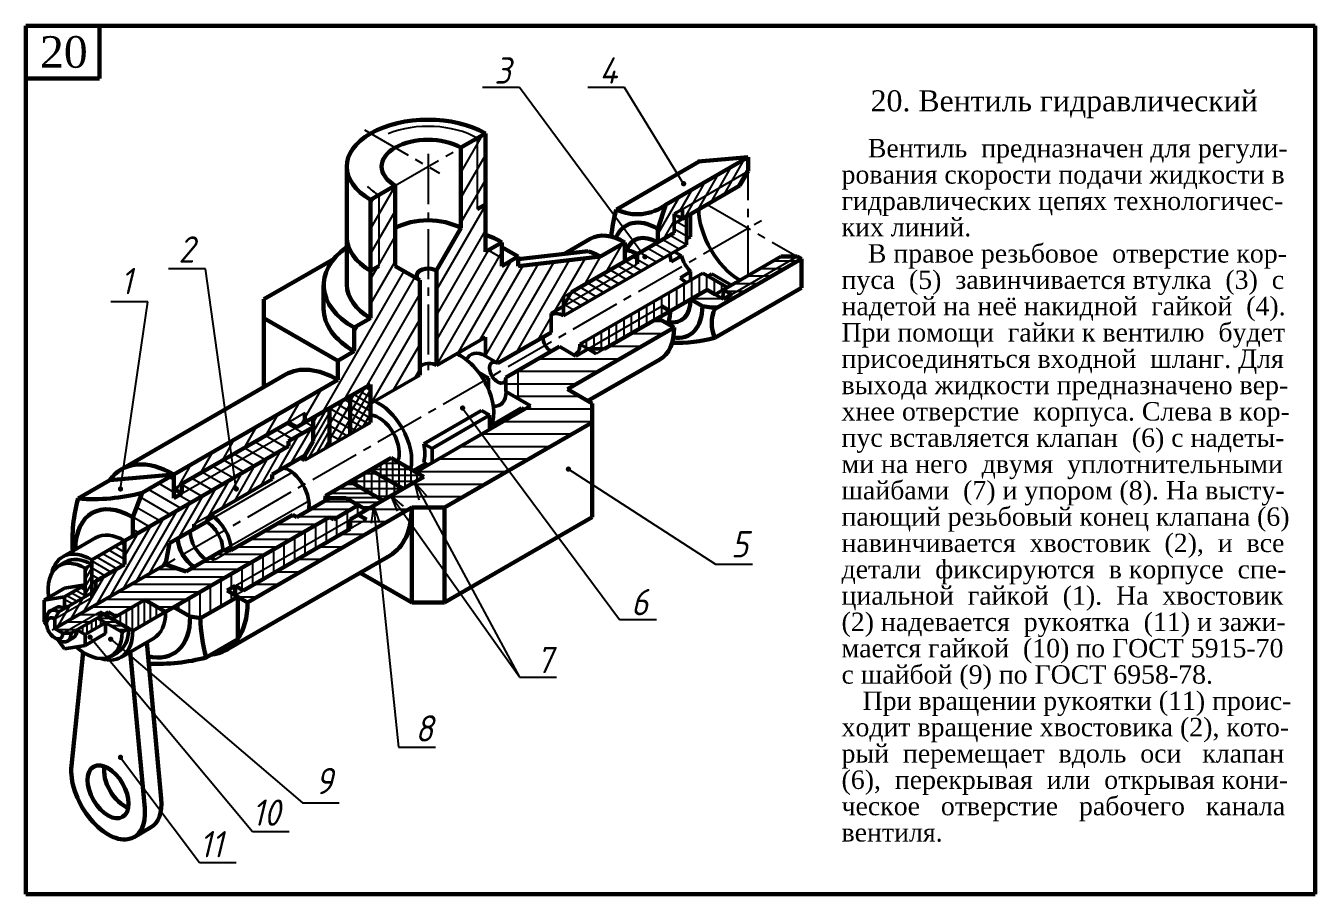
# Model space of a CAD drawing. Header units: millimetres. Extents: x -255 to 513, y 132 to 472.
# Drawn here: x -255 to -10, y 132 to 297 of the extents above; entities that cross this region are included whole.
import ezdxf

# ---------------------------------------------------------------- set-up
doc = ezdxf.new("R2010")
doc.units = ezdxf.units.MM
doc.header["$LTSCALE"] = 0.5
doc.linetypes.add('CENTER2', pattern=[28.575, 19.05, -3.175, 3.175, -3.175])
doc.styles.get("Standard").update_dxf_attribs({"font": 'isocpeui.ttf', "width": 0.9})
doc.styles.add('стиль1', font='TIMES.TTF')
pattern_1 = [(0, (19, -52), (0, 2.38125), [])]
pattern_2 = [(60, (300.1751, -52), (-1.2373338, 0.714375), [])]
pattern_3 = [(180, (300.1751, -52), (-3e-16, -1.42875), [])]

msp = doc.modelspace()

# ---------------------------------------------------------------- hatches: boundary and pattern name
at = {"lineweight": -3}
h = msp.add_hatch(dxfattribs=at)
h.set_pattern_fill('LINE', color=256, scale=0.75, angle=60, style=0)
h.set_pattern_definition([(60, (19, -52), (-2.062223, 1.190625), [])])
h.paths.add_polyline_path([(-152.84, 245.5), (-151.29, 246.4), (-141.15, 252.25), (-141.15, 255.82), (-141.18, 255.84), (-145.83, 253.15), (-161.42, 251.35), (-161.42, 253.15), (-164.54, 251.35), (-164.54, 252.82), (-167.16, 254.34), (-167.65, 254.05), (-167.65, 263.05), (-169.21, 262.15), (-169.21, 275.32), (-169.5, 275.49), (-172.33, 273.85), (-172.33, 258.55), (-176.97, 250.51), (-176.97, 232.47), (-167.65, 237.85), (-167.65, 234.25), (-165.32, 232.9), (-155.18, 238.75), (-155.18, 242.35), (-152.84, 243.7)])
h.paths.add_polyline_path([(-180.16, 248.67), (-184.8, 251.35), (-184.8, 266.65), (-187.92, 264.85), (-187.92, 251.35), (-189.48, 250.45), (-189.48, 241.45), (-192.6, 239.65), (-192.6, 235.15), (-195.71, 233.35), (-195.71, 229.75), (-216.25, 217.89), (-215.9, 215.4), (-205.07, 221.65), (-201.95, 223.45), (-201.95, 221.65), (-200.39, 222.55), (-189.48, 228.85), (-189.48, 225.25), (-180.16, 230.63)])
h.paths.add_polyline_path([(-201.95, 221.65), (-201.95, 223.45), (-205.07, 221.65), (-203.51, 220.75)], flags=17)
h.paths.add_polyline_path([(-215.9, 215.4), (-216.25, 217.89), (-226.89, 211.75), (-226.89, 209.05), (-225.33, 209.95)])
h.paths.add_polyline_path([(-225.33, 209.95), (-226.89, 209.05), (-225.33, 208.15)])
h.paths.add_polyline_path([(-225.33, 208.15), (-226.89, 209.05), (-226.89, 207.25)])
h.paths.add_polyline_path([(-187.92, 259.72), (-189.48, 260.62), (-189.48, 257.32), (-187.92, 256.42)], flags=17)
h.paths.add_polyline_path([(-187.92, 264.85), (-189.48, 263.95), (-189.48, 260.62), (-187.92, 259.72)], flags=17)
h.paths.add_polyline_path([(-187.92, 256.42), (-189.48, 257.32), (-189.48, 254.02), (-187.92, 253.12)], flags=17)
h.paths.add_polyline_path([(-187.92, 253.12), (-189.48, 254.02), (-189.48, 250.73), (-189.24, 250.59), (-187.92, 251.35)], flags=17)
h.paths.add_polyline_path([(-167.65, 276.55), (-169.21, 275.65), (-169.21, 262.15), (-167.65, 263.05)])
h.paths.add_polyline_path([(-164.54, 255.85), (-167.16, 254.34), (-164.54, 252.82)], flags=17)
h = msp.add_hatch(dxfattribs=at)
h.set_pattern_fill('ANSI31', color=256, scale=0.45, angle=15, style=0)
h.set_pattern_definition(pattern_2)
h.paths.add_polyline_path([(-131.8, 259.45), (-131.8, 261.25), (-130.24, 262.15), (-117.77, 269.35), (-117.77, 272.05), (-133.36, 263.05), (-134.92, 258.45), (-134.92, 255.85), (-131.8, 257.65)])
h.paths.add_polyline_path([(-130.24, 262.15), (-130.24, 260.35), (-119.33, 266.65), (-117.77, 269.35)], flags=17)
h = msp.add_hatch(dxfattribs=at)
h.set_pattern_fill('ANSI31', color=256, scale=0.45, angle=105, style=0)
h.set_pattern_definition([(150, (300.1751, -52), (-0.714375, -1.2373338), [])])
h.paths.add_polyline_path([(-138.81, 251.8), (-138.81, 253.6), (-151.29, 246.4), (-152.84, 243.7)], flags=17)
h.paths.add_polyline_path([(-129.46, 255.4), (-129.46, 260.8), (-131.8, 259.45), (-131.8, 257.65), (-138.81, 253.6), (-138.81, 251.8), (-152.84, 243.7), (-152.84, 241.9)])
h = msp.add_hatch(dxfattribs=at)
h.set_pattern_fill('ANSI31', color=256, scale=0.45, angle=135, style=0)
h.set_pattern_definition(pattern_3)
h.paths.add_polyline_path([(-108.42, 253.15), (-111.54, 253.15), (-122.45, 246.85), (-120.89, 245.95)], flags=17)
h.paths.add_polyline_path([(-107.64, 252.7), (-108.42, 253.15), (-120.89, 245.95), (-122.45, 245.05), (-124.01, 245.95), (-125.56, 246.85), (-128.68, 245.05), (-126.43, 243.75), (-123.86, 243.33)])
h = msp.add_hatch(dxfattribs=at)
h.set_pattern_fill('ANSI31', color=256, scale=0.45, angle=45, style=0)
h.set_pattern_definition([(90, (300.1751, -52), (-1.42875, 3e-16), [])])
h.paths.add_polyline_path([(-132.58, 242.8), (-134.14, 243.7), (-148.17, 235.6), (-145.05, 235.6)], flags=17)
h.paths.add_polyline_path([(-132.58, 242.8), (-125.56, 246.85), (-124.01, 245.95), (-121.67, 247.3), (-126.34, 250), (-149.73, 236.5), (-148.17, 235.6), (-134.14, 243.7)])
h = msp.add_hatch(dxfattribs=at)
h.set_pattern_fill('LINE', color=256, scale=0.75, style=0)
h.set_pattern_definition(pattern_1)
h.paths.add_polyline_path([(-131.8, 239.65), (-134.92, 241.45), (-145.05, 235.6), (-146.61, 234.7), (-148.17, 235.6), (-150.51, 234.25), (-153.62, 236.05), (-161.43, 231.54), (-161.43, 226.16), (-159.08, 224.8), (-168.35, 219.45), (-163.2, 212.52), (-147.39, 221.65), (-147.39, 225.25), (-152.07, 227.95)])
h.paths.add_polyline_path([(-161.43, 231.54), (-163.76, 230.2), (-163.76, 227.5), (-161.43, 226.16)], flags=17)
h = msp.add_hatch(dxfattribs=at)
h.set_pattern_fill('ANSI37', color=256, scale=0.36, angle=15, style=0)
h.set_pattern_definition([(60, (-289.2435, 119.05), (-0.989867, 0.5715), []), (150, (-289.2435, 119.05), (-0.5715, -0.989867), [])])
h.paths.add_polyline_path([(-189.48, 228.85), (-193.37, 226.6), (-193.37, 219.4), (-189.48, 221.65)])
h = msp.add_hatch(dxfattribs=at)
h.set_pattern_fill('ANSI37', color=256, scale=0.45, angle=15, style=0)
h.set_pattern_definition([(60, (-289.2435, 119.05), (-1.237334, 0.714375), []), (150, (-289.2435, 119.05), (-0.714375, -1.237334), [])])
h.paths.add_polyline_path([(-197.27, 217.15), (-193.37, 219.4), (-193.37, 226.6), (-197.27, 224.35)])
h = msp.add_hatch(dxfattribs=at)
h.set_pattern_fill('ANSI31', color=256, scale=0.27, angle=15, style=0)
h.set_pattern_definition([(60, (-289.2435, 119.05), (-0.7424003, 0.428625), [])])
h.paths.add_polyline_path([(-197.27, 224.35), (-200.39, 222.55), (-200.39, 220.75), (-200.39, 218.05), (-201.95, 215.35), (-201.95, 214.45), (-197.27, 217.15)])
h = msp.add_hatch(dxfattribs=at)
h.set_pattern_fill('ANSI31', color=256, scale=0.45, angle=15, style=0)
h.set_pattern_definition(pattern_2)
h.paths.add_polyline_path([(-242.48, 188.35), (-242.48, 189.25), (-248.71, 185.65), (-249.49, 184.3)], flags=17)
h.paths.add_polyline_path([(-228.45, 194.65), (-227.67, 198.7), (-223.77, 200.95), (-223.77, 201.85), (-219.87, 204.1), (-208.18, 210.85), (-208.18, 211.75), (-201.95, 215.35), (-200.39, 218.05), (-200.39, 220.75), (-205.07, 218.05), (-205.07, 217.15), (-234.68, 200.05), (-236.24, 199.15), (-236.24, 194.65), (-241.7, 191.5), (-241.7, 189.7), (-242.48, 189.25), (-242.48, 188.35), (-249.49, 184.3), (-249.49, 182.5)])
h.paths.add_polyline_path([(-223.77, 201.85), (-223.77, 200.95), (-220.65, 202.75), (-219.87, 204.1)], flags=17)
h = msp.add_hatch(dxfattribs=at)
h.set_pattern_fill('ANSI31', color=256, scale=0.63, angle=105, style=0)
h.set_pattern_definition([(150, (300.1751, -52), (-1.000125, -1.732267), [])])
h.paths.add_polyline_path([(-205.07, 217.15), (-205.07, 218.05), (-200.39, 220.75), (-200.39, 222.55), (-203.51, 220.75), (-225.33, 208.15), (-226.89, 207.25), (-226.89, 211.75), (-232.89, 208.29), (-234.68, 203.65), (-234.68, 200.05)])
h.paths.add_polyline_path([(-225.33, 209.95), (-225.33, 208.15), (-203.51, 220.75), (-205.07, 221.65)], flags=17)
h = msp.add_hatch(dxfattribs=at)
h.set_pattern_fill('LINE', color=256, scale=0.75, style=0)
h.set_pattern_definition(pattern_1)
h.paths.add_polyline_path([(-188.48, 201.52), (-188.92, 205.77), (-190.26, 205), (-191.82, 204.1), (-190.26, 203.2), (-193.37, 201.4), (-213.64, 189.7), (-215.2, 188.8), (-212.86, 187.45)])
h.paths.add_polyline_path([(-213.64, 189.7), (-215.2, 190.6), (-215.2, 188.8)], flags=17)
h.paths.add_polyline_path([(-215.2, 190.6), (-216.76, 189.7), (-215.2, 188.8)])
h.paths.add_polyline_path([(-190.26, 203.2), (-191.82, 204.1), (-193.37, 203.2), (-193.37, 201.4)], flags=17)
h.paths.add_polyline_path([(-183.36, 204.48), (-185.63, 207.67), (-188.92, 205.77), (-188.48, 201.52)])
h.paths.add_polyline_path([(-181.13, 210.27), (-185.63, 207.67), (-183.36, 204.48), (-181.68, 205.45), (-179.97, 205.45)])
h.paths.add_polyline_path([(-163.2, 212.52), (-168.35, 219.45), (-180.9, 212.2), (-179.34, 211.3), (-181.13, 210.27), (-178.54, 205.45), (-175.45, 205.45)])
h.paths.add_polyline_path([(-181.13, 210.27), (-179.97, 205.45), (-178.54, 205.45)])
h = msp.add_hatch(dxfattribs=at)
h.set_pattern_fill('ANSI37', color=256, scale=0.36, angle=45, style=0)
h.set_pattern_definition([(90, (-289.2435, 119.05), (-1.143, 2e-16), []), (180, (-289.2435, 119.05), (-2e-16, -1.143), [])])
h.paths.add_polyline_path([(-183.24, 209.05), (-179.34, 211.3), (-185.58, 214.9), (-189.48, 212.65)])
h = msp.add_hatch(dxfattribs=at)
h.set_pattern_fill('ANSI37', color=256, scale=0.45, angle=45, style=0)
h.set_pattern_definition([(90, (-289.2435, 119.05), (-1.42875, 3e-16), []), (180, (-289.2435, 119.05), (-3e-16, -1.42875), [])])
h.paths.add_polyline_path([(-189.48, 212.65), (-193.37, 210.4), (-187.14, 206.8), (-183.24, 209.05)])
h = msp.add_hatch(dxfattribs=at)
h.set_pattern_fill('ANSI31', color=256, scale=0.27, angle=135, style=0)
h.set_pattern_definition([(180, (-289.2435, 119.05), (-1e-16, -0.85725), [])])
h.paths.add_polyline_path([(-194.15, 207.25), (-191.82, 205.9), (-190.26, 205), (-187.14, 206.8), (-193.37, 210.4), (-198.05, 207.7), (-197.27, 207.25)])
h = msp.add_hatch(dxfattribs=at)
h.set_pattern_fill('ANSI31', color=256, scale=0.45, angle=135, style=0)
h.set_pattern_definition(pattern_3)
h.paths.add_polyline_path([(-247.93, 181.6), (-246.38, 181.6), (-240.14, 185.2), (-240.92, 185.65)])
h.paths.add_polyline_path([(-232.35, 187.9), (-228.45, 185.65), (-226.89, 186.55), (-197.27, 203.65), (-196.49, 203.2), (-191.82, 205.9), (-194.15, 207.25), (-197.27, 207.25), (-203.51, 203.65), (-204.29, 204.1), (-215.98, 197.35), (-219.87, 195.1), (-220.65, 195.55), (-224.55, 193.3), (-228.45, 194.65), (-249.49, 182.5), (-247.93, 181.6), (-240.92, 185.65), (-240.14, 185.2), (-239.36, 185.65), (-237.8, 184.75)])
h.paths.add_polyline_path([(-220.65, 195.55), (-219.87, 195.1), (-215.98, 197.35), (-217.54, 197.35)], flags=17)
h = msp.add_hatch(dxfattribs=at)
h.set_pattern_fill('ANSI31', color=256, scale=0.63, angle=45, style=0)
h.set_pattern_definition([(90, (300.1751, -52), (-2.00025, 2e-16), [])])
h.paths.add_polyline_path([(-214.73, 188.53), (-216.76, 189.7), (-215.2, 190.6), (-193.37, 203.2), (-190.26, 205), (-191.82, 205.9), (-196.49, 203.2), (-197.27, 203.65), (-226.89, 186.55), (-223.77, 184.75), (-221.82, 184.43)])
h.paths.add_polyline_path([(-215.2, 190.6), (-213.64, 189.7), (-193.37, 201.4), (-193.37, 203.2)], flags=17)
h = msp.add_hatch(dxfattribs=at)
h.set_pattern_fill('ANSI31', color=256, scale=0.36, angle=105, style=0)
h.set_pattern_definition([(150, (300.1751, -52), (-0.5715, -0.989867), [])])
h.paths.add_polyline_path([(-236.24, 194.65), (-236.24, 199.15), (-242.48, 195.55), (-242.48, 191.05), (-241.7, 191.5)])
h = msp.add_hatch(dxfattribs=at)
h.set_pattern_fill('ANSI31', color=256, scale=0.225, angle=15, style=0)
h.set_pattern_definition([(60, (300.1751, -52), (-0.6186669, 0.3571875), [])])
h.paths.add_polyline_path([(-243.73, 188.53), (-242.48, 189.25), (-242.48, 194.65), (-243.73, 193.93)])
h = msp.add_hatch(dxfattribs=at)
h.set_pattern_fill('ANSI31', color=256, scale=0.27, angle=105, style=0)
h.set_pattern_definition([(150, (300.1751, -52), (-0.428625, -0.7424003), [])])
h.paths.add_polyline_path([(-243.73, 188.53), (-243.73, 190.78), (-247.62, 188.53), (-247.62, 186.28)])
h = msp.add_hatch(dxfattribs=at)
h.set_pattern_fill('ANSI31', color=256, scale=0.36, angle=45, style=0)
h.set_pattern_definition([(90, (300.1751, -52), (-1.143, 2e-16), [])])
h.paths.add_polyline_path([(-228.45, 185.65), (-232.35, 187.9), (-237.8, 184.75), (-238.58, 184.3), (-235.46, 182.5), (-234.68, 182.05)])
h = msp.add_hatch(dxfattribs=at)
h.set_pattern_fill('ANSI31', color=256, scale=0.27, angle=45, style=0)
h.set_pattern_definition([(90, (300.1751, -52), (-0.85725, 2e-16), [])])
h.paths.add_polyline_path([(-239.83, 183.58), (-241.39, 184.48), (-245.28, 182.23), (-243.73, 181.33)])
h = msp.add_hatch(dxfattribs=at)
h.set_pattern_fill('ANSI31', color=256, scale=0.225, angle=135, style=0)
h.set_pattern_definition([(180, (300.1751, -52), (-2e-16, -0.714375), [])])
h.paths.add_polyline_path([(-240.14, 185.2), (-241.39, 184.48), (-236.71, 181.78), (-235.46, 182.5)])

# ---------------------------------------------------------------- linework, layer by layer
at = {"color": 7, "lineweight": 60}
for p, q in [((-255, 132), (-255, 297)), ((-255, 297), (-10, 297)), ((-241, 287), (-241, 297)), ((-10, 297), (-10, 132)), ((-255, 287), (-241, 287)), ((-167.65, 276.55), (-167.65, 254.05)), ((-124.01, 243.25), (-107.64, 252.7)), ((-108.42, 253.15), (-107.64, 252.7)), ((-107.64, 252.7), (-107.64, 247.19)), ((-107.64, 247.19), (-124.07, 237.71)), ((-232.02, 179.86), (-229.27, 150.13)), ((-235.14, 178.06), (-232.39, 148.33)), ((-231.28, 144.66), (-234.4, 142.86)), ((-10, 132), (-255, 132))]:
    msp.add_line(p, q, dxfattribs=at)
at = {"lineweight": -3}
for p, q in [((-161.21, 285.29), (-168.21, 285.29)), ((-137.37, 253.11), (-161.21, 285.29)), ((-141.21, 285.29), (-148.21, 285.29)), ((-130, 267), (-141.21, 285.29)), ((-169.21, 275.32), (-169.5, 275.49)), ((-169.21, 275.65), (-169.21, 262.15)), ((-130.24, 262.15), (-117.77, 269.35)), ((-187.92, 264.85), (-187.92, 251.35)), ((-120.89, 245.95), (-108.42, 253.15)), ((-220.88, 250.84), (-227.88, 250.84)), ((-215, 209), (-220.88, 250.84)), ((-152.84, 243.7), (-138.81, 251.8)), ((-231.82, 244.52), (-238.82, 244.52)), ((-237, 209), (-231.82, 244.52)), ((-148.17, 235.6), (-134.14, 243.7)), ((-201.95, 223.45), (-205.07, 221.65)), ((-172, 224.37), (-142.16, 184.19)), ((-225.33, 208.15), (-203.51, 220.75)), ((-220.65, 202.75), (-204.35, 212.16)), ((-152.25, 213), (-123.93, 194.72)), ((-226.89, 209.05), (-225.33, 209.95)), ((-181.13, 210.27), (-161.16, 173.22)), ((-181.13, 210.27), (-180.33, 206.92)), ((-181.13, 210.27), (-178.73, 207.54)), ((-217.54, 197.35), (-201.23, 206.76)), ((-161.16, 173.22), (-185.63, 207.67)), ((-185.63, 207.67), (-184.46, 204.78)), ((-185.63, 207.67), (-183.3, 205.71)), ((-219.87, 204.1), (-222.99, 202.3)), ((-188.92, 205.77), (-189.38, 202.51)), ((-188.92, 205.77), (-184.16, 159.94)), ((-188.92, 205.77), (-187.8, 202.65)), ((-215.2, 190.6), (-193.37, 203.2)), ((-190.26, 203.2), (-193.37, 201.4)), ((-215.98, 197.35), (-219.1, 195.55)), ((-123.93, 194.72), (-116.93, 194.72)), ((-215.2, 188.8), (-213.64, 189.7)), ((-249.49, 184.3), (-242.48, 188.35)), ((-247.93, 181.6), (-240.92, 185.65)), ((-142.16, 184.19), (-135.16, 184.19)), ((-242.79, 180.85), (-211.93, 143.91)), ((-238.87, 180.45), (-202.45, 149.38)), ((-161.16, 173.22), (-154.16, 173.22)), ((-184.16, 159.94), (-177.16, 159.94)), ((-237, 158), (-222, 138)), ((-202.45, 149.38), (-195.45, 149.38)), ((-211.93, 143.91), (-204.93, 143.91)), ((-222, 138), (-215, 138))]:
    msp.add_line(p, q, dxfattribs=at)
at = {"color": 7, "linetype": 'CENTER2', "lineweight": -3}
for p, q in [((-190.62, 277.21), (-176.4, 269)), ((-184.8, 266.65), (-172.33, 273.85)), ((-178.57, 272.65), (-178.57, 231.58)), ((-117.77, 249.55), (-117.77, 269.35)), ((-125.56, 263.05), (-108.42, 253.15)), ((-249.96, 182.23), (-114.75, 260.29))]:
    msp.add_line(p, q, dxfattribs=at)
at = {"lineweight": 60}
for p, q in [((-172.33, 273.85), (-167.65, 276.55)), ((-172.33, 273.85), (-172.33, 258.55)), ((-117.77, 272.05), (-133.44, 263)), ((-117.77, 272.05), (-127.23, 271.2)), ((-117.77, 269.35), (-117.77, 272.05)), ((-194, 270.25), (-194, 247.75)), ((-127.04, 271.2), (-142.79, 262.1)), ((-119.33, 266.65), (-117.77, 269.35)), ((-189.48, 263.95), (-184.8, 266.65)), ((-184.8, 266.65), (-184.8, 251.35)), ((-130.24, 260.35), (-119.33, 266.65)), ((-189.48, 263.95), (-189.48, 241.45)), ((-169.21, 262.15), (-167.65, 263.05)), ((-134.92, 258.45), (-133.36, 263.05)), ((-177.01, 250.45), (-172.33, 258.55)), ((-151.29, 246.4), (-131.8, 257.65)), ((-134.92, 255.85), (-134.92, 258.45)), ((-167.65, 254.05), (-164.54, 255.85)), ((-164.54, 251.35), (-164.54, 255.85)), ((-164.54, 254.95), (-161.42, 253.15)), ((-147.77, 256.51), (-152.75, 253.63)), ((-141.15, 255.85), (-145.83, 253.15)), ((-141.15, 255.85), (-141.15, 252.25)), ((-209.74, 245.05), (-196.43, 252.74)), ((-164.54, 251.35), (-161.42, 253.15)), ((-148.17, 254.16), (-161.42, 252.63)), ((-161.42, 253.15), (-161.42, 251.35)), ((-145.83, 253.15), (-161.42, 251.35)), ((-138.81, 251.8), (-138.81, 253.6)), ((-111.54, 253.15), (-108.42, 253.15)), ((-189.48, 250.45), (-187.92, 251.35)), ((-184.8, 251.35), (-180.16, 248.67)), ((-176.97, 250.51), (-176.97, 232.47)), ((-198.41, 247.75), (-198.41, 243.25)), ((-180.16, 248.67), (-180.16, 230.63)), ((-209.74, 245.05), (-209.74, 228.36)), ((-145.05, 235.6), (-125.56, 246.85)), ((-128.68, 245.05), (-126.43, 243.75)), ((-125.56, 246.85), (-124.01, 245.95)), ((-120.89, 245.95), (-122.45, 245.05)), ((-134.14, 243.7), (-132.58, 242.8)), ((-126.43, 243.75), (-123.86, 243.33)), ((-195.71, 233.35), (-209.74, 241.45)), ((-192.6, 239.65), (-189.48, 241.45)), ((-131.8, 239.65), (-134.92, 241.45)), ((-192.6, 235.15), (-192.6, 239.65)), ((-155.18, 238.75), (-165.32, 232.9)), ((-131.8, 239.65), (-152.07, 227.95)), ((-153.62, 236.05), (-163.76, 230.2)), ((-195.71, 233.35), (-192.6, 235.15)), ((-195.71, 233.35), (-195.71, 229.75)), ((-134.54, 233.59), (-148.19, 225.71)), ((-205.63, 230.73), (-236.75, 212.77)), ((-226.89, 211.75), (-195.71, 229.75)), ((-200.39, 222.55), (-189.48, 228.85)), ((-189.48, 228.85), (-189.48, 221.65)), ((-147.39, 225.25), (-152.07, 227.95)), ((-193.37, 226.6), (-193.37, 219.4)), ((-201.95, 221.65), (-201.95, 223.45)), ((-197.27, 217.15), (-197.27, 224.35)), ((-147.39, 225.25), (-147.39, 203.65)), ((-205.07, 221.65), (-225.33, 209.95)), ((-203.51, 220.75), (-205.07, 221.65)), ((-205.07, 218.05), (-200.39, 220.75)), ((-200.39, 222.55), (-203.51, 220.75)), ((-200.39, 222.55), (-200.39, 220.75)), ((-200.39, 218.05), (-200.39, 220.75)), ((-147.39, 221.65), (-175.45, 205.45)), ((-205.07, 218.05), (-205.07, 217.15)), ((-201.95, 215.35), (-200.39, 218.05)), ((-234.68, 200.05), (-205.07, 217.15)), ((-208.18, 211.75), (-201.95, 215.35)), ((-201.95, 215.35), (-201.95, 214.45)), ((-185.58, 214.9), (-198.05, 207.7)), ((-185.58, 214.9), (-179.34, 211.3)), ((-226.89, 211.75), (-239.05, 210.65)), ((-226.89, 211.75), (-232.89, 208.29)), ((-226.89, 207.25), (-226.89, 211.75)), ((-208.18, 210.85), (-208.18, 211.75)), ((-190.26, 205), (-179.34, 211.3)), ((-189.48, 212.65), (-183.24, 209.05)), ((-239.05, 210.65), (-245.05, 207.19)), ((-234.68, 203.65), (-232.89, 208.29)), ((-226.89, 209.05), (-225.33, 208.15)), ((-225.33, 209.95), (-225.33, 208.15)), ((-187.14, 206.8), (-193.37, 210.4)), ((-225.33, 208.15), (-226.89, 207.25)), ((-203.51, 203.65), (-197.27, 207.25)), ((-198.05, 207.7), (-197.27, 207.25)), ((-197.27, 207.25), (-194.15, 207.25)), ((-196.49, 203.2), (-191.82, 205.9)), ((-194.15, 207.25), (-191.82, 205.9)), ((-190.26, 205), (-191.82, 205.9)), ((-234.68, 200.05), (-234.68, 203.65)), ((-226.89, 186.55), (-197.27, 203.65)), ((-220.65, 202.75), (-219.87, 204.1)), ((-204.29, 204.1), (-215.98, 197.35)), ((-181.68, 205.45), (-212.86, 187.45)), ((-204.29, 204.1), (-203.51, 203.65)), ((-196.49, 203.2), (-197.27, 203.65)), ((-190.26, 205), (-193.37, 203.2)), ((-191.82, 204.1), (-190.26, 203.2)), ((-181.68, 205.45), (-181.87, 205.34)), ((-181.68, 187.45), (-181.68, 205.45)), ((-175.45, 205.45), (-181.68, 205.45)), ((-175.45, 205.45), (-175.45, 187.45)), ((-147.39, 203.65), (-175.45, 187.45)), ((-227.67, 198.7), (-220.65, 202.75)), ((-222.99, 202.3), (-222.99, 201.4)), ((-193.37, 201.4), (-213.64, 189.7)), ((-193.37, 203.2), (-193.37, 201.4)), ((-236.24, 199.15), (-234.68, 200.05)), ((-236.24, 194.65), (-236.24, 199.15)), ((-236.24, 194.65), (-236.24, 199.15)), ((-228.45, 194.65), (-227.67, 198.7)), ((-224.55, 193.3), (-217.54, 197.35)), ((-217.54, 197.35), (-215.98, 197.35)), ((-185.79, 196.37), (-216.97, 178.37)), ((-241.7, 191.5), (-236.24, 194.65)), ((-228.45, 194.65), (-224.55, 193.3)), ((-219.88, 195.99), (-219.1, 195.55)), ((-191.46, 193.09), (-181.68, 187.45)), ((-215.2, 190.6), (-216.76, 189.7)), ((-216.76, 189.7), (-212.86, 187.45)), ((-213.64, 189.7), (-215.2, 190.6)), ((-215.2, 188.8), (-215.2, 190.6)), ((-232.35, 187.9), (-228.45, 185.65)), ((-228.45, 185.65), (-226.89, 186.55)), ((-226.89, 186.55), (-223.77, 184.75)), ((-214.73, 188.53), (-221.82, 184.43)), ((-214.73, 180.45), (-214.73, 188.53)), ((-175.45, 187.45), (-181.68, 187.45)), ((-235.46, 182.5), (-240.14, 185.2)), ((-223.77, 184.75), (-221.82, 184.43)), ((-214.73, 180.45), (-220.73, 176.98)), ((-244.1, 177.96), (-246.33, 156.38)), ((-238.77, 177.24), (-237.52, 177.96))]:
    msp.add_line(p, q, dxfattribs=at)
at = {"lineweight": 50}
for p, q in [((-131.8, 261.25), (-130.24, 262.15)), ((-130.24, 262.15), (-130.24, 260.35)), ((-131.8, 259.45), (-131.8, 261.25)), ((-131.8, 259.45), (-130.24, 260.35)), ((-129.46, 260.8), (-129.46, 255.4)), ((-128.71, 256.9), (-128.71, 261.21)), ((-131.8, 257.65), (-131.8, 259.45)), ((-152.84, 241.9), (-129.46, 255.4)), ((-129.46, 256.57), (-128.71, 256.9)), ((-130.44, 253.32), (-132.35, 252.12)), ((-130.44, 253.32), (-131.84, 254.13)), ((-122.45, 246.85), (-111.54, 253.15)), ((-149.73, 236.5), (-126.34, 250)), ((-128.72, 250.34), (-130.63, 249.14)), ((-128.72, 248.73), (-128.72, 250.34)), ((-121.67, 247.3), (-126.34, 250)), ((-125.35, 249.45), (-124.65, 249.87)), ((-124.65, 249.87), (-120.91, 247.71)), ((-124.01, 245.95), (-120.11, 248.2)), ((-152.84, 243.7), (-151.29, 246.4)), ((-152.84, 245.5), (-152.84, 243.7)), ((-124.01, 245.95), (-122.45, 245.05)), ((-120.89, 245.95), (-122.45, 246.85)), ((-122.45, 245.05), (-120.89, 245.95)), ((-152.84, 243.7), (-155.18, 242.35)), ((-152.84, 241.9), (-152.84, 243.7)), ((-155.18, 242.35), (-155.18, 238.75)), ((-167.65, 237.85), (-176.97, 232.47)), ((-167.65, 234.25), (-167.65, 237.85)), ((-150.51, 234.25), (-153.62, 236.05)), ((-148.17, 235.6), (-150.51, 234.25)), ((-149.73, 236.5), (-148.17, 235.6)), ((-148.17, 235.6), (-146.61, 234.7)), ((-148.17, 235.6), (-145.05, 235.6)), ((-167.65, 234.25), (-165.32, 232.9)), ((-180.16, 230.63), (-189.48, 225.25)), ((-168.94, 231.13), (-167.1, 230.07)), ((-167.1, 227.95), (-167.1, 230.07)), ((-163.76, 230.2), (-163.76, 227.5)), ((-159.08, 224.8), (-163.76, 227.5)), ((-159.08, 224.8), (-180.9, 212.2)), ((-179.34, 217.6), (-168.43, 223.9)), ((-177.79, 216.7), (-166.87, 223)), ((-166.87, 223), (-168.43, 223.9)), ((-160.81, 224.38), (-166.87, 220.88)), ((-166.87, 223), (-166.87, 220.3)), ((-160.31, 224.09), (-160.81, 224.38)), ((-189.48, 221.65), (-201.95, 214.45)), ((-179.34, 217.6), (-177.79, 216.7)), ((-177.79, 214), (-177.79, 216.7)), ((-179.07, 213.84), (-181.41, 212.49)), ((-178.57, 213.55), (-179.34, 214)), ((-208.18, 210.85), (-219.87, 204.1)), ((-241.75, 199.7), (-247.99, 196.1)), ((-236.24, 199.15), (-242.48, 195.55)), ((-249.49, 182.5), (-228.45, 194.65)), ((-248.69, 194.42), (-247.44, 195.14)), ((-242.48, 194.65), (-243.73, 193.93)), ((-243.73, 193.93), (-243.73, 188.53)), ((-242.48, 191.05), (-242.48, 195.55)), ((-242.48, 189.25), (-242.48, 194.65)), ((-241.7, 191.5), (-242.48, 191.05)), ((-241.7, 189.7), (-241.7, 191.5)), ((-251.52, 187.89), (-247.62, 190.14)), ((-248.71, 185.65), (-241.7, 189.7)), ((-247.62, 188.53), (-243.73, 190.78)), ((-243.73, 190.78), (-247.62, 190.14)), ((-242.48, 189.25), (-242.48, 188.35)), ((-247.62, 188.53), (-251.52, 187.89)), ((-251.52, 187.89), (-251.52, 183.77)), ((-250.37, 185.81), (-249.28, 186.44)), ((-247.62, 188.53), (-247.62, 186.28)), ((-237.8, 184.75), (-232.35, 187.9)), ((-251.52, 183.77), (-251.04, 183.13)), ((-251.05, 184.3), (-251.05, 183.4)), ((-248.71, 185.65), (-249.49, 184.3)), ((-249.49, 184.3), (-249.49, 182.5)), ((-246.38, 181.6), (-239.36, 185.65)), ((-241.39, 184.48), (-236.71, 181.78)), ((-240.92, 185.65), (-240.14, 185.2)), ((-239.36, 185.65), (-237.8, 184.75)), ((-238.58, 184.3), (-237.8, 184.75)), ((-234.68, 182.05), (-238.58, 184.3)), ((-228.45, 185.65), (-234.68, 182.05)), ((-249.49, 182.5), (-247.93, 181.6)), ((-247.93, 181.6), (-246.38, 181.6)), ((-245.28, 182.23), (-243.73, 181.33)), ((-243.73, 181.33), (-239.83, 183.58)), ((-243.73, 179.27), (-239.83, 181.52)), ((-243.73, 179.27), (-243.73, 181.33)), ((-239.83, 181.52), (-239.83, 183.58)), ((-236.71, 181.78), (-235.46, 182.5)), ((-249.49, 180.7), (-248.71, 180.25)), ((-249.06, 180.52), (-247.62, 178.63)), ((-247.62, 178.63), (-243.73, 179.27)), ((-247.06, 180.09), (-245.97, 180.72)), ((-230.73, 180.6), (-236.97, 177))]:
    msp.add_line(p, q, dxfattribs=at)
for p, q in [((-141.15, 255.82), (-141.18, 255.84)), ((-164.54, 252.82), (-167.16, 254.34)), ((-189.24, 250.59), (-189.48, 250.73)), ((-151.29, 246.4), (-152.84, 245.5)), ((-151.82, 245.48), (-152.35, 245.79)), ((-147.15, 235.01), (-147.15, 235.6)), ((-145.05, 235.6), (-146.61, 234.7)), ((-161.43, 226.16), (-161.43, 231.54))]:
    msp.add_line(p, q)
at = {"const_width": 0.5}
for points in [[(-130.25, 267, 1), (-129.75, 267, 1)], [(-137.62, 253.11, 1), (-137.12, 253.11, 1)], [(-172.25, 224.37, 1), (-171.75, 224.37, 1)], [(-152.15, 212.77, 1), (-151.65, 212.77, 1)], [(-237.25, 209, 1), (-236.75, 209, 1)], [(-215.25, 209, 1), (-214.75, 209, 1)], [(-243.04, 180.85, 1), (-242.54, 180.85, 1)], [(-239.12, 180.45, 1), (-238.62, 180.45, 1)], [(-237.25, 158, 1), (-236.75, 158, 1)]]:
    msp.add_lwpolyline(points, format="xyb", close=True, dxfattribs=at)
at = {"lineweight": 60}
for centre, radius, start, end in [((-138.84, 270.22), 9.03, 244.0429, 307.426), ((-113.3, 253.99), 30.59, 164.6247, 174.5002), ((-118.21, 240.44), 6.46, 154.0388, 205.0218), ((-131.24, 264.35), 27.59, 268.018, 285.0684), ((-242.11, 242.54), 35.48, 265.2518, 285.0684), ((-215.79, 199.1), 30.36, 164.5448, 183.5926), ((-191.47, 185.07), 30.36, 181.206, 195.4552), ((-229.95, 211.24), 35.48, 267.271, 285.0684)]:
    msp.add_arc(centre, radius, start, end, dxfattribs=at)
at = {"color": 7, "lineweight": 60}
for centre, major_axis, start_param, end_param in [((-178.57, 270.25), (-15.43, 0), 3.926991, 7.068583), ((-239.36, 151.45), (4.96, -8.59), 3.814771, 7.180804), ((-236.24, 153.25), (2.76, -4.77), 3.742857, 5.681921), ((-236.24, 153.25), (4.96, -8.59), 6.283185, 7.180804)]:
    msp.add_ellipse(centre, major_axis=major_axis, ratio=0.57735, start_param=start_param, end_param=end_param, dxfattribs=at)
at = {"lineweight": -3}
for start_param, end_param in [(3.926991, 5.324755), (6.796162, 7.068583)]:
    msp.add_ellipse((-178.57, 270.25), major_axis=(-13.23, 0), ratio=0.57735, start_param=start_param, end_param=end_param, dxfattribs=at)
at = {"lineweight": 60}
for centre, major_axis, ratio, start_param, end_param in [((-178.57, 270.25), (-8.82, 0), 0.57735, 3.926991, 7.068583), ((-178.57, 254.95), (-8.82, 0), 0.57735, 3.926991, 5.497787), ((-134.92, 248.65), (6, -10.39), 0.57735, 2.356194, 3.570951), ((-178.57, 247.75), (-19.84, 0), 0.57735, 3.926991, 4.130058), ((-141.15, 245.05), (6.61, -11.46), 0.57735, 8.63938, 9.424778), ((-134.92, 248.65), (4.41, -7.64), 0.57735, 2.356194, 3.599355), ((-178.57, 247.75), (-19.84, 0), 0.57735, 5.603511, 7.068583), ((-178.57, 256.75), (-15.43, 0), 0.57735, 6.283185, 7.068583), ((-145.83, 242.35), (6.61, -11.46), 0.57735, 8.63938, 8.89206), ((-138.81, 246.4), (4.41, -7.64), 0.57735, 2.356194, 2.740591), ((-178.6, 249.57), (2.12, 0.05), 0.608834, 0.732605, 3.874198), ((-178.57, 247.75), (-15.43, 0), 0.57735, 6.283185, 7.068583), ((-134.92, 248.65), (4.41, -7.64), 0.57735, 5.825423, 7.068583), ((-178.57, 243.25), (-19.84, 0), 0.57735, 6.283185, 7.068583), ((-138.81, 246.4), (4.41, -7.64), 0.57735, 0.401001, 0.785398), ((-134.92, 248.65), (6, -10.39), 0.57735, 5.853827, 7.068583), ((-141.15, 245.05), (6.61, -11.46), 0.57735, 6.283185, 7.068583), ((-195.71, 213.55), (9.92, -17.18), 0.57735, 2.356194, 3.141593), ((-226.89, 195.55), (9.92, -17.18), 0.57735, 2.356194, 3.404676), ((-201.95, 209.95), (2.76, -4.77), 0.57735, 8.63938, 8.867179), ((-234.68, 191.05), (7.72, -13.36), 0.57735, 2.356194, 3.916786), ((-201.95, 209.95), (2.76, -4.77), 0.57735, 6.840784, 7.068583), ((-195.71, 213.55), (9.92, -17.18), 0.57735, 6.283185, 7.068583), ((-222.99, 197.8), (2.2, -3.82), 0.57735, 3.926991, 5.497787), ((-226.89, 195.55), (9.92, -17.18), 0.57735, 6.020102, 7.068583), ((-234.68, 191.05), (7.72, -13.36), 0.57735, 5.767604, 7.068583)]:
    msp.add_ellipse(centre, major_axis=major_axis, ratio=ratio, start_param=start_param, end_param=end_param, dxfattribs=at)
at = {"lineweight": 50}
for centre, major_axis, ratio, start_param, end_param in [((-119.33, 257.65), (5.51, -9.55), 0.57735, 3.926991, 5.497787), ((-130.24, 251.35), (5.51, -9.55), 0.57735, 2.356194, 2.557552), ((-129.46, 251.8), (2.2, -3.82), 0.57735, 10.210176, 10.594573), ((-127.55, 253), (2.2, -3.82), 0.57735, 4.311388, 5.11339), ((-129.46, 251.8), (2.2, -3.82), 0.57735, 5.11339, 5.497787), ((-130.24, 251.35), (5.51, -9.55), 0.57735, 0.58404, 0.785398), ((-152.84, 238.3), (2.2, -3.82), 0.57735, 2.356194, 3.204257), ((-155.18, 236.95), (1.1, -1.91), 0.57735, 3.926991, 5.497787), ((-152.84, 238.3), (2.2, -3.82), 0.57735, 6.220521, 7.068583), ((-178.57, 231.55), (1.95, 0.35), 0.651716, 0.505884, 2.403433), ((-172.33, 227.05), (4.41, -7.64), 0.57735, 0.415128, 2.490621), ((-167.65, 229.75), (2.76, -4.77), 0.57735, 2.356194, 3.541039), ((-165.32, 231.1), (1.1, -1.91), 0.57735, 2.356194, 7.068583), ((-187.92, 218.05), (4.41, -7.64), 0.57735, 1.570796, 2.490621), ((-167.65, 229.75), (2.76, -4.77), 0.57735, 5.883739, 7.068583), ((-187.92, 218.05), (2.76, -4.77), 0.57735, 1.570796, 2.767711), ((-187.92, 218.05), (4.41, -7.64), 0.57735, 6.815903, 7.853982), ((-187.92, 218.05), (2.76, -4.77), 0.57735, 6.657067, 7.853982), ((-185.42, 219.49), (-3.99, 8.58), 0.55782, 3.790431, 4.243362), ((-205.07, 208.15), (2.76, -4.77), 0.57735, 1.570796, 2.583994), ((-205.07, 208.15), (2.76, -4.77), 0.57735, 6.840784, 7.853982), ((-219.87, 199.6), (2.76, -4.77), 0.57735, 0.785398, 2.356194), ((-220.65, 199.15), (2.2, -3.82), 0.57735, 3.926991, 5.497787), ((-220.65, 199.15), (2.2, -3.82), 0.57735, 7.068583, 8.63938), ((-236.24, 190.15), (5.51, -9.55), 0.57735, 2.356194, 3.141593), ((-242.48, 186.55), (5.51, -9.55), 0.57735, 2.356194, 3.703713), ((-243.73, 185.83), (4.96, -8.59), 0.57735, 2.356194, 4.102401), ((-242.48, 186.55), (4.96, -8.59), 0.57735, 2.356194, 3.141593), ((-241.7, 187), (1.65, -2.86), 0.57735, 2.356194, 2.696031), ((-247.62, 183.58), (1.65, -2.86), 0.57735, 2.356194, 3.141593), ((-248.71, 182.95), (1.65, -2.86), 0.57735, 2.356194, 3.926991), ((-249.49, 182.5), (1.1, -1.91), 0.57735, 2.356194, 7.068583), ((-241.7, 187), (1.65, -2.86), 0.57735, 6.728747, 7.068583), ((-236.24, 190.15), (5.51, -9.55), 0.57735, 6.283185, 7.068583), ((-248.71, 182.95), (1.65, -2.86), 0.57735, 5.497787, 7.068583), ((-247.62, 183.58), (1.65, -2.86), 0.57735, 6.283185, 7.068583), ((-243.73, 185.83), (4.96, -8.59), 0.57735, 5.247787, 7.068583), ((-242.48, 186.55), (5.51, -9.55), 0.57735, 5.721065, 7.068583), ((-242.48, 186.55), (4.96, -8.59), 0.57735, 0, 0.785398)]:
    msp.add_ellipse(centre, major_axis=major_axis, ratio=ratio, start_param=start_param, end_param=end_param, dxfattribs=at)
at = {"color": 7, "lineweight": 60}
msp.add_ellipse((-239.36, 151.45), major_axis=(2.76, -4.77), ratio=0.57735, dxfattribs=at)

# ---------------------------------------------------------------- texts
at = {"color": 7, "lineweight": 60, "style": 'стиль1'}
msp.add_text('20', height=6, dxfattribs=at).set_placement((-252.3, 289.03))
at = {"lineweight": -3, "width": 0.9}
for s, p in [('3', (-166, 286)), ('4', (-146, 286)), ('2', (-226, 252)), ('1', (-237, 246)), ('5', (-121, 196)), ('6', (-140, 185)), ('7', (-158, 174)), ('8', (-181, 161)), ('9', (-200, 151)), ('10', (-212, 145)), ('11', (-222, 139))]:
    msp.add_text(s, height=5, dxfattribs=at).set_placement(p)
at = {"color": 7, "style": 'стиль1'}
for s, height, p in [('20. Вентиль гидравлический', 4, (-94.47, 280.74)), ('Вентиль  предназначен для регули-', 3.5, (-95, 272)), ('рования скорости подачи жидкости в', 3.5, (-100, 267)), ('гидравлических цепях технологичес-', 3.5, (-100, 262)), ('ких линий.', 3.5, (-100, 257)), ('В правое резьбовое  отверстие кор-', 3.5, (-95, 252)), ('пуса  (5)  завинчивается втулка  (3)  с', 3.5, (-100, 247)), ('надетой на неё накидной  гайкой  (4).', 3.5, (-100, 242)), ('При помощи  гайки к вентилю  будет', 3.5, (-100, 237)), ('присоединяться входной  шланг. Для', 3.5, (-100, 232)), ('выхода жидкости предназначено вер-', 3.5, (-100, 227)), ('хнее отверстие  корпуса. Слева в кор-', 3.5, (-100, 222)), ('пус вставляется клапан  (6) с надеты-', 3.5, (-100, 217)), ('ми на него  двумя  уплотнительными', 3.5, (-100, 212)), ('шайбами  (7) и упором (8). На высту-', 3.5, (-100, 207)), ('пающий резьбовый конец клапана (6)', 3.5, (-100, 202)), ('навинчивается  хвостовик  (2),  и  все', 3.5, (-100, 197)), ('детали  фиксируются  в корпусе  спе-', 3.5, (-100, 192)), ('циальной  гайкой  (1).  На  хвостовик', 3.5, (-100, 187)), ('(2) надевается  рукоятка  (11) и зажи-', 3.5, (-100, 182)), ('мается гайкой  (10) по ГОСТ 5915-70', 3.5, (-100, 177)), ('с шайбой (9) по ГОСТ 6958-78.', 3.5, (-100, 172)), ('При вращении рукоятки (11) проис-', 3.5, (-96, 167)), ('ходит вращение хвостовика (2), кото-', 3.5, (-100, 162)), ('рый  перемещает  вдоль  оси   клапан', 3.5, (-100, 157)), ('(6),  перекрывая  или  открывая кони-', 3.5, (-100, 152)), ('ческое   отверстие   рабочего   канала', 3.5, (-100, 147)), ('вентиля.', 3.5, (-100, 142))]:
    msp.add_text(s, height=height, dxfattribs=at).set_placement(p)

doc.saveas('drawing.dxf')
